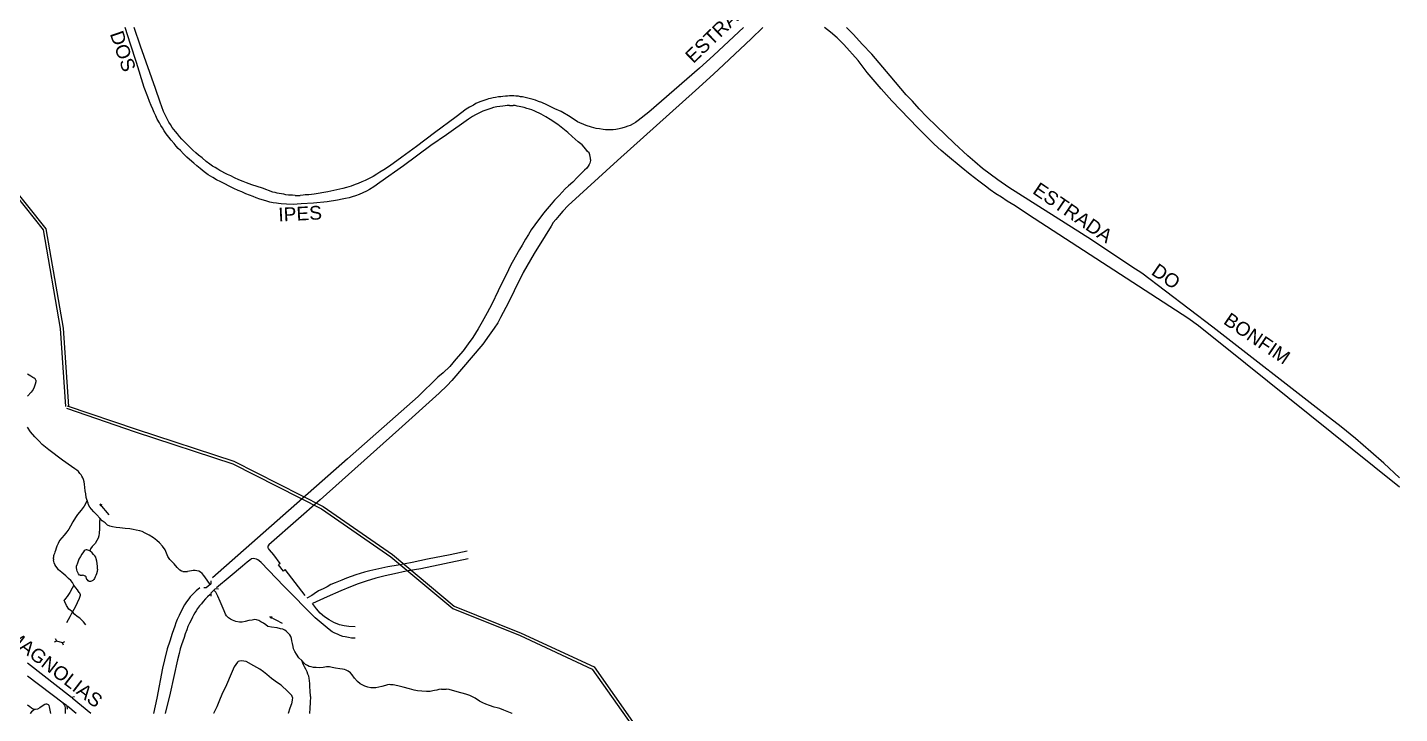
# Model space of a CAD drawing. Header units: millimetres. Extents: x 583 to 26013, y 350 to 21391.
# Drawn here: x 12591 to 13591, y 16884 to 17384 of the extents above; entities that cross this region are included whole.
import ezdxf

# ---------------------------------------------------------------- set-up
doc = ezdxf.new("R2010")
doc.units = ezdxf.units.MM
for name, color, linetype in [('105-QUADRAS_ESTRADAS', 80, 'Continuous'), ('110-CERCA_DE_ARAME', 10, 'Continuous'), ('115-PONTES_E_VIADUTO', 210, 'Continuous'), ('145-', 130, 'Continuous'), ('RIOS', 140, 'Continuous')]:
    doc.layers.add(name, color=color, linetype=linetype)
doc.styles.add('EU', font='arial.ttf', dxfattribs={"height": 10})

msp = doc.modelspace()

# ---------------------------------------------------------------- linework, layer by layer
at = {"layer": '105-QUADRAS_ESTRADAS', "color": 0, "linetype": 'Continuous'}
for p, q in [((12673.61551, 17370.40241), (12668.91551, 17383.90241)), ((13112.91551, 17383.90241), (13102.21551, 17373.90241)), ((13127.11551, 17383.90241), (13118.51551, 17375.70241)), ((13193.21551, 17378.70241), (13188.11551, 17383.90241)), ((12684.51551, 17339.40241), (12673.61551, 17370.40241)), ((13102.21551, 17373.90241), (13091.21551, 17363.60241)), ((13118.51551, 17375.70241), (13098.71551, 17356.90241)), ((13199.51551, 17371.80241), (13193.21551, 17378.70241)), ((13206.41551, 17364.50241), (13199.51551, 17371.80241)), ((13091.11551, 17363.60241), (13080.91551, 17354.30241)), ((13091.21551, 17363.60241), (13091.21551, 17363.60241)), ((13219.81551, 17348.60241), (13206.41551, 17364.50241)), ((13080.91551, 17354.30241), (13044.11551, 17322.10241)), ((13091.11551, 17350.00241), (13078.11551, 17338.00241)), ((13098.71551, 17356.90241), (13091.21551, 17350.00241)), ((13091.21551, 17350.00241), (13091.21551, 17350.00241)), ((12687.81551, 17329.50241), (12684.51551, 17339.40241)), ((13231.61551, 17334.90241), (13219.81551, 17348.60241)), ((12689.01551, 17326.00241), (12687.81551, 17329.50241)), ((12920.91551, 17329.70241), (12918.01551, 17328.50241)), ((12923.81551, 17330.80241), (12920.91551, 17329.70241)), ((12926.01551, 17331.40241), (12923.81551, 17330.80241)), ((12927.11551, 17331.90241), (12926.01551, 17331.40241)), ((12928.61551, 17332.20241), (12927.11551, 17331.90241)), ((12930.51551, 17332.70241), (12928.61551, 17332.20241)), ((12932.31551, 17333.00241), (12930.51551, 17332.70241)), ((12934.51551, 17333.40241), (12932.31551, 17333.00241)), ((12936.21551, 17333.50241), (12934.51551, 17333.40241)), ((12937.61551, 17333.70241), (12936.21551, 17333.50241)), ((12939.51551, 17333.80241), (12937.61551, 17333.70241)), ((12941.01551, 17333.90241), (12939.51551, 17333.80241)), ((12942.51551, 17334.10241), (12941.01551, 17333.90241)), ((12944.01551, 17334.10241), (12942.51551, 17334.10241)), ((12945.61551, 17334.00241), (12944.01551, 17334.10241)), ((12947.01551, 17333.90241), (12945.61551, 17334.00241)), ((12948.91551, 17333.80241), (12947.01551, 17333.90241)), ((12950.51551, 17333.50241), (12948.91551, 17333.80241)), ((12951.91551, 17333.30241), (12950.51551, 17333.50241)), ((12953.91551, 17332.90241), (12951.91551, 17333.30241)), ((12955.91551, 17332.40241), (12953.91551, 17332.90241)), ((12957.71551, 17331.90241), (12955.91551, 17332.40241)), ((12959.71551, 17331.40241), (12957.71551, 17331.90241)), ((12961.51551, 17330.90241), (12959.71551, 17331.40241)), ((12963.51551, 17330.10241), (12961.51551, 17330.90241)), ((12966.11551, 17329.20241), (12963.51551, 17330.10241)), ((12969.61551, 17327.60241), (12966.11551, 17329.20241)), ((13078.11551, 17338.00241), (13021.11551, 17286.90241)), ((13236.11551, 17330.30241), (13231.61551, 17334.90241)), ((13241.11551, 17324.70241), (13236.11551, 17330.30241)), ((12690.31551, 17322.60241), (12689.01551, 17326.00241)), ((12692.01551, 17319.20241), (12690.31551, 17322.60241)), ((12693.11551, 17316.90241), (12692.01551, 17319.20241)), ((12910.81551, 17324.30241), (12903.51551, 17318.70241)), ((12913.31551, 17325.90241), (12910.81551, 17324.30241)), ((12916.11551, 17327.40241), (12913.31551, 17325.90241)), ((12918.01551, 17328.50241), (12916.11551, 17327.40241)), ((12975.41551, 17324.70241), (12969.61551, 17327.60241)), ((12980.01551, 17322.60241), (12975.41551, 17324.70241)), ((12986.61551, 17318.80241), (12980.01551, 17322.60241)), ((13044.11551, 17322.10241), (13036.31551, 17316.10241)), ((13246.71551, 17318.90241), (13241.11551, 17324.70241)), ((12694.31551, 17315.00241), (12693.11551, 17316.90241)), ((12695.41551, 17313.20241), (12694.31551, 17315.00241)), ((12696.71551, 17311.10241), (12695.41551, 17313.20241)), ((12697.81551, 17309.60241), (12696.71551, 17311.10241)), ((12699.11551, 17308.00241), (12697.81551, 17309.60241)), ((12903.51551, 17318.70241), (12887.91551, 17307.10241)), ((12992.01551, 17315.20241), (12986.61551, 17318.80241)), ((12998.41551, 17312.50241), (12992.01551, 17315.20241)), ((13002.31551, 17311.30241), (12998.41551, 17312.50241)), ((13005.61551, 17310.40241), (13002.31551, 17311.30241)), ((13008.11551, 17310.00241), (13005.61551, 17310.40241)), ((13010.71551, 17309.60241), (13008.11551, 17310.00241)), ((13012.41551, 17309.30241), (13010.71551, 17309.60241)), ((13014.31551, 17309.40241), (13012.41551, 17309.30241)), ((13016.21551, 17309.30241), (13014.31551, 17309.40241)), ((13017.91551, 17309.30241), (13016.21551, 17309.30241)), ((13020.01551, 17309.60241), (13017.91551, 17309.30241)), ((13022.31551, 17310.10241), (13020.01551, 17309.60241)), ((13024.41551, 17310.50241), (13022.31551, 17310.10241)), ((13026.71551, 17311.20241), (13024.41551, 17310.50241)), ((13028.71551, 17312.00241), (13026.71551, 17311.20241)), ((13030.51551, 17312.60241), (13028.71551, 17312.00241)), ((13032.61551, 17313.70241), (13030.51551, 17312.60241)), ((13034.31551, 17314.60241), (13032.61551, 17313.70241)), ((13036.31551, 17316.10241), (13034.31551, 17314.60241)), ((13253.61551, 17312.10241), (13246.71551, 17318.90241)), ((13266.51551, 17299.70241), (13253.61551, 17312.10241)), ((12700.41551, 17306.50241), (12699.11551, 17308.00241)), ((12702.01551, 17304.40241), (12700.41551, 17306.50241)), ((12703.61551, 17302.60241), (12702.01551, 17304.40241)), ((12705.61551, 17300.50241), (12703.61551, 17302.60241)), ((12707.91551, 17298.40241), (12705.61551, 17300.50241)), ((12887.91551, 17307.10241), (12874.71551, 17297.10241)), ((13276.51551, 17290.40241), (13266.51551, 17299.70241)), ((12709.91551, 17296.30241), (12707.91551, 17298.40241)), ((12711.81551, 17294.50241), (12709.91551, 17296.30241)), ((12713.91551, 17292.60241), (12711.81551, 17294.50241)), ((12715.91551, 17290.90241), (12713.91551, 17292.60241)), ((12718.41551, 17288.90241), (12715.91551, 17290.90241)), ((12864.11551, 17289.40241), (12855.11551, 17282.80241)), ((12874.71551, 17297.10241), (12864.11551, 17289.40241)), ((13281.51551, 17286.10241), (13276.51551, 17290.40241)), ((12721.31551, 17286.30241), (12718.41551, 17288.90241)), ((12724.01551, 17284.40241), (12721.31551, 17286.30241)), ((12726.01551, 17282.90241), (12724.01551, 17284.40241)), ((12727.91551, 17281.80241), (12726.01551, 17282.90241)), ((12730.01551, 17280.60241), (12727.91551, 17281.80241)), ((12731.31551, 17279.80241), (12730.01551, 17280.60241)), ((12732.91551, 17278.90241), (12731.31551, 17279.80241)), ((12850.91551, 17280.10241), (12847.91551, 17278.40241)), ((12855.11551, 17282.80241), (12850.91551, 17280.10241)), ((13021.11551, 17286.90241), (12985.21551, 17254.30241)), ((13287.21551, 17281.20241), (13281.51551, 17286.10241)), ((13292.71551, 17277.00241), (13287.21551, 17281.20241)), ((12734.91551, 17277.80241), (12732.91551, 17278.90241)), ((12736.91551, 17276.90241), (12734.91551, 17277.80241)), ((12739.41551, 17275.70241), (12736.91551, 17276.90241)), ((12742.11551, 17274.40241), (12739.41551, 17275.70241)), ((12745.21551, 17272.90241), (12742.11551, 17274.40241)), ((12748.41551, 17271.70241), (12745.21551, 17272.90241)), ((12750.91551, 17270.80241), (12748.41551, 17271.70241)), ((12754.71551, 17269.30241), (12750.91551, 17270.80241)), ((12762.41551, 17266.90241), (12754.71551, 17269.30241)), ((12829.91551, 17269.40241), (12827.01551, 17268.20241)), ((12832.21551, 17270.20241), (12829.91551, 17269.40241)), ((12834.91551, 17271.40241), (12832.21551, 17270.20241)), ((12837.21551, 17272.50241), (12834.91551, 17271.40241)), ((12839.61551, 17273.70241), (12837.21551, 17272.50241)), ((12843.01551, 17275.40241), (12839.61551, 17273.70241)), ((12845.71551, 17277.00241), (12843.01551, 17275.40241)), ((12847.91551, 17278.40241), (12845.71551, 17277.00241)), ((13298.41551, 17272.80241), (13292.71551, 17277.00241)), ((13306.31551, 17267.40241), (13298.41551, 17272.80241)), ((12769.91551, 17264.00241), (12762.41551, 17266.90241)), ((12771.71551, 17263.60241), (12769.91551, 17264.00241)), ((12773.21551, 17263.30241), (12771.71551, 17263.60241)), ((12774.61551, 17263.00241), (12773.21551, 17263.30241)), ((12776.41551, 17262.70241), (12774.61551, 17263.00241)), ((12777.91551, 17262.50241), (12776.41551, 17262.70241)), ((12779.41551, 17262.00241), (12777.91551, 17262.50241)), ((12781.51551, 17261.80241), (12779.41551, 17262.00241)), ((12784.21551, 17261.70241), (12781.51551, 17261.80241)), ((12786.31551, 17261.60241), (12784.21551, 17261.70241)), ((12786.31551, 17261.60241), (12789.81551, 17261.60241)), ((12792.01551, 17261.80241), (12789.81551, 17261.60241)), ((12793.61551, 17261.90241), (12792.01551, 17261.80241)), ((12796.21551, 17262.00241), (12793.61551, 17261.90241)), ((12800.01551, 17262.50241), (12796.21551, 17262.00241)), ((12810.01551, 17264.10241), (12800.01551, 17262.50241)), ((12818.71551, 17266.10241), (12810.01551, 17264.10241)), ((12820.91551, 17266.50241), (12818.71551, 17266.10241)), ((12823.71551, 17267.20241), (12820.91551, 17266.50241)), ((12827.01551, 17268.20241), (12823.71551, 17267.20241)), ((13321.01551, 17258.00241), (13306.31551, 17267.40241)), ((12981.41551, 17250.00241), (12978.71551, 17246.80241)), ((12985.21551, 17254.30241), (12981.41551, 17250.00241)), ((13366.51551, 17229.20241), (13321.01551, 17258.00241)), ((12972.91551, 17239.20241), (12968.51551, 17232.20241)), ((12974.31551, 17241.70241), (12972.91551, 17239.20241)), ((12976.21551, 17243.90241), (12974.31551, 17241.70241)), ((12978.71551, 17246.80241), (12976.21551, 17243.90241)), ((12968.51551, 17232.20241), (12960.51551, 17219.30241)), ((13395.91551, 17209.60241), (13366.51551, 17229.20241)), ((12960.51551, 17219.30241), (12952.31551, 17205.30241)), ((13403.31551, 17204.80241), (13395.91551, 17209.60241)), ((12952.31551, 17205.30241), (12945.81551, 17191.90241)), ((13455.01551, 17165.60241), (13403.31551, 17204.80241)), ((12945.81551, 17191.90241), (12941.81551, 17183.40241)), ((12941.81551, 17183.40241), (12936.01551, 17172.60241)), ((12936.01551, 17172.60241), (12933.91551, 17168.80241)), ((13444.51551, 17166.40241), (13436.81551, 17172.00241)), ((12927.71551, 17159.70241), (12923.01551, 17153.20241)), ((12931.31551, 17164.70241), (12927.71551, 17159.70241)), ((12933.91551, 17168.80241), (12931.31551, 17164.70241)), ((13536.91551, 17102.00241), (13455.01551, 17165.60241)), ((12923.01551, 17153.20241), (12900.51551, 17126.70241)), ((12897.01551, 17122.90241), (12891.21551, 17117.50241)), ((12900.51551, 17126.70241), (12897.01551, 17122.90241)), ((12891.21551, 17117.50241), (12861.91551, 17091.00241)), ((13548.51551, 17092.80241), (13536.91551, 17102.00241)), ((12861.91551, 17091.00241), (12804.41551, 17039.80241)), ((13558.91551, 17084.30241), (13548.51551, 17092.80241)), ((13570.21551, 17074.70241), (13558.91551, 17084.30241)), ((13579.71551, 17066.30241), (13570.21551, 17074.70241)), ((13591.11551, 17055.80241), (13579.71551, 17066.30241)), ((12804.41551, 17039.80241), (12769.11551, 17008.70241)), ((12767.01551, 17007.00241), (12766.51551, 17006.20241)), ((12766.51551, 17005.50241), (12766.51551, 17006.20241)), ((12766.61551, 17004.80241), (12766.51551, 17005.50241)), ((12766.91551, 17004.20241), (12766.61551, 17004.80241)), ((12767.51551, 17003.30241), (12766.91551, 17004.20241)), ((12769.11551, 17008.70241), (12767.01551, 17007.00241)), ((12770.61551, 16999.70241), (12767.51551, 17003.30241)), ((12775.41551, 16993.40241), (12770.61551, 16999.70241)), ((12899.11551, 16999.60241), (12882.71551, 16996.40241)), ((12911.71551, 17002.30241), (12899.11551, 16999.60241)), ((12749.61551, 16992.70241), (12747.81551, 16991.30241)), ((12751.31551, 16994.30241), (12749.61551, 16992.70241)), ((12753.21551, 16995.80241), (12751.31551, 16994.30241)), ((12754.51551, 16996.60241), (12753.21551, 16995.80241)), ((12755.71551, 16996.90241), (12754.51551, 16996.60241)), ((12756.91551, 16996.70241), (12755.71551, 16996.90241)), ((12758.01551, 16996.40241), (12756.91551, 16996.70241)), ((12759.01551, 16996.00241), (12758.01551, 16996.40241)), ((12760.01551, 16995.30241), (12759.01551, 16996.00241)), ((12761.61551, 16994.10241), (12760.01551, 16995.30241)), ((12778.11551, 16976.90241), (12761.61551, 16994.10241)), ((12775.41551, 16993.40241), (12774.11551, 16992.30241)), ((12777.71551, 16987.70241), (12774.11551, 16992.30241)), ((12849.41551, 16990.00241), (12845.11551, 16989.00241)), ((12853.91551, 16990.90241), (12849.41551, 16990.00241)), ((12861.21551, 16992.10241), (12853.91551, 16990.90241)), ((12871.61551, 16994.00241), (12861.21551, 16992.10241)), ((12877.81551, 16989.50241), (12867.21551, 16987.60241)), ((12882.71551, 16996.40241), (12871.61551, 16994.00241)), ((12738.81551, 16983.90241), (12728.91551, 16975.50241)), ((12778.91551, 16988.90241), (12777.71551, 16987.70241)), ((12793.61551, 16970.00241), (12778.91551, 16988.90241)), ((12815.51551, 16979.20241), (12812.31551, 16977.90241)), ((12820.21551, 16981.20241), (12815.51551, 16979.20241)), ((12823.61551, 16982.60241), (12820.21551, 16981.20241)), ((12827.01551, 16983.80241), (12823.61551, 16982.60241)), ((12830.41551, 16985.10241), (12827.01551, 16983.80241)), ((12833.61551, 16986.00241), (12830.41551, 16985.10241)), ((12837.91551, 16980.40241), (12832.11551, 16978.50241)), ((12836.91551, 16987.00241), (12833.61551, 16986.00241)), ((12840.61551, 16987.90241), (12836.91551, 16987.00241)), ((12845.11551, 16982.50241), (12837.91551, 16980.40241)), ((12845.11551, 16989.00241), (12840.61551, 16987.90241)), ((12851.91551, 16984.40241), (12845.11551, 16982.50241)), ((12858.71551, 16985.80241), (12851.91551, 16984.40241)), ((12867.21551, 16987.60241), (12858.71551, 16985.80241)), ((12724.41551, 16970.80241), (12722.41551, 16969.10241)), ((12800.91551, 16953.60241), (12778.11551, 16976.90241)), ((12798.31551, 16969.90241), (12794.71551, 16968.00241)), ((12800.21551, 16971.30241), (12798.31551, 16969.90241)), ((12803.21551, 16973.30241), (12800.21551, 16971.30241)), ((12806.61551, 16974.90241), (12803.21551, 16973.30241)), ((12809.51551, 16976.40241), (12806.61551, 16974.90241)), ((12812.31551, 16977.90241), (12809.51551, 16976.40241)), ((12819.61551, 16973.50241), (12809.51551, 16969.00241)), ((12826.71551, 16976.40241), (12819.61551, 16973.50241)), ((12832.11551, 16978.50241), (12826.71551, 16976.40241)), ((12715.21551, 16960.50241), (12714.11551, 16958.80241)), ((12716.61551, 16962.40241), (12715.21551, 16960.50241)), ((12717.91551, 16964.00241), (12716.61551, 16962.40241)), ((12719.31551, 16965.70241), (12717.91551, 16964.00241)), ((12720.91551, 16967.50241), (12719.31551, 16965.70241)), ((12722.41551, 16969.10241), (12720.91551, 16967.50241)), ((12809.51551, 16969.00241), (12799.01551, 16964.20241)), ((12801.91551, 16960.30241), (12799.01551, 16964.20241)), ((12804.51551, 16957.10241), (12801.91551, 16960.30241)), ((12709.31551, 16949.80241), (12708.11551, 16947.50241)), ((12710.41551, 16952.10241), (12709.31551, 16949.80241)), ((12711.41551, 16954.20241), (12710.41551, 16952.10241)), ((12712.21551, 16955.70241), (12711.41551, 16954.20241)), ((12713.21551, 16957.30241), (12712.21551, 16955.70241)), ((12714.11551, 16958.80241), (12713.21551, 16957.30241)), ((12811.11551, 16945.10241), (12800.91551, 16953.60241)), ((12807.71551, 16954.50241), (12804.51551, 16957.10241)), ((12811.11551, 16952.20241), (12807.71551, 16954.50241)), ((12814.51551, 16950.40241), (12811.11551, 16952.20241)), ((12818.51551, 16948.70241), (12814.51551, 16950.40241)), ((12705.31551, 16939.40241), (12704.31551, 16936.70241)), ((12706.11551, 16942.00241), (12705.31551, 16939.40241)), ((12707.31551, 16945.00241), (12706.11551, 16942.00241)), ((12708.11551, 16947.50241), (12707.31551, 16945.00241)), ((12813.31551, 16943.60241), (12811.11551, 16945.10241)), ((12815.21551, 16942.60241), (12813.31551, 16943.60241)), ((12817.01551, 16941.80241), (12815.21551, 16942.60241)), ((12819.01551, 16940.80241), (12817.01551, 16941.80241)), ((12821.91551, 16947.90241), (12818.51551, 16948.70241)), ((12820.91551, 16940.20241), (12819.01551, 16940.80241)), ((12822.81551, 16939.80241), (12820.91551, 16940.20241)), ((12825.31551, 16947.40241), (12821.91551, 16947.90241)), ((12825.11551, 16939.40241), (12822.81551, 16939.80241)), ((12827.21551, 16939.00241), (12825.11551, 16939.40241)), ((12830.01551, 16947.10241), (12825.31551, 16947.40241)), ((12702.51551, 16931.10241), (12701.61551, 16927.70241)), ((12703.41551, 16934.10241), (12702.51551, 16931.10241)), ((12704.31551, 16936.70241), (12703.41551, 16934.10241)), ((12829.91551, 16938.80241), (12827.21551, 16939.00241)), ((12700.41551, 16923.00241), (12695.21551, 16898.70241)), ((12701.61551, 16927.70241), (12700.41551, 16923.00241)), ((12695.21551, 16898.70241), (12691.61551, 16884.00241)), ((12691.61551, 16884.00241), (12691.61551, 16884.00241))]:
    msp.add_line(p, q, dxfattribs=at)
at = {"layer": '110-CERCA_DE_ARAME', "color": 0, "linetype": 'Continuous'}
for p, q in [((12666.21551, 17371.80241), (12662.41551, 17383.90241)), ((13176.41551, 17380.40241), (13172.01551, 17383.90241)), ((13181.21551, 17376.30241), (13176.41551, 17380.40241)), ((12670.61551, 17358.40241), (12666.21551, 17371.80241)), ((13186.11551, 17371.40241), (13181.21551, 17376.30241)), ((13196.61551, 17359.90241), (13186.11551, 17371.40241)), ((13203.21551, 17351.20241), (13196.61551, 17359.90241)), ((12676.31551, 17340.20241), (12670.61551, 17358.40241)), ((13213.21551, 17339.20241), (13203.21551, 17351.20241)), ((12678.81551, 17333.30241), (12676.31551, 17340.20241)), ((13221.01551, 17330.50241), (13213.21551, 17339.20241)), ((12680.01551, 17330.10241), (12678.81551, 17333.30241)), ((12681.41551, 17327.10241), (12680.01551, 17330.10241)), ((13240.01551, 17310.70241), (13221.01551, 17330.50241)), ((12682.61551, 17324.40241), (12681.41551, 17327.10241)), ((12683.61551, 17322.00241), (12682.61551, 17324.40241)), ((12684.71551, 17319.50241), (12683.61551, 17322.00241)), ((12685.81551, 17317.20241), (12684.71551, 17319.50241)), ((12917.61551, 17320.20241), (12915.51551, 17319.10241)), ((12919.21551, 17321.10241), (12917.61551, 17320.20241)), ((12921.01551, 17322.00241), (12919.21551, 17321.10241)), ((12923.01551, 17322.90241), (12921.01551, 17322.00241)), ((12925.31551, 17323.70241), (12923.01551, 17322.90241)), ((12928.91551, 17324.90241), (12925.31551, 17323.70241)), ((12930.91551, 17325.50241), (12928.91551, 17324.90241)), ((12933.31551, 17326.10241), (12930.91551, 17325.50241)), ((12935.31551, 17326.40241), (12933.31551, 17326.10241)), ((12937.61551, 17326.70241), (12935.31551, 17326.40241)), ((12939.31551, 17326.90241), (12937.61551, 17326.70241)), ((12940.81551, 17327.00241), (12939.31551, 17326.90241)), ((12942.41551, 17327.10241), (12940.81551, 17327.00241)), ((12942.41551, 17327.10241), (12945.21551, 17327.10241)), ((12946.51551, 17327.00241), (12945.21551, 17327.10241)), ((12948.11551, 17326.60241), (12946.51551, 17327.00241)), ((12949.61551, 17326.40241), (12948.11551, 17326.60241)), ((12953.11551, 17325.50241), (12949.61551, 17326.40241)), ((12955.01551, 17324.90241), (12953.11551, 17325.50241)), ((12957.01551, 17324.40241), (12955.01551, 17324.90241)), ((12958.71551, 17323.90241), (12957.01551, 17324.40241)), ((12960.91551, 17322.90241), (12958.71551, 17323.90241)), ((12965.51551, 17320.80241), (12960.91551, 17322.90241)), ((12968.91551, 17318.90241), (12965.51551, 17320.80241)), ((12687.31551, 17314.50241), (12685.81551, 17317.20241)), ((12688.41551, 17312.50241), (12687.31551, 17314.50241)), ((12689.51551, 17310.70241), (12688.41551, 17312.50241)), ((12690.71551, 17308.60241), (12689.51551, 17310.70241)), ((12912.61551, 17317.20241), (12896.51551, 17305.60241)), ((12915.51551, 17319.10241), (12912.61551, 17317.20241)), ((12972.21551, 17316.80241), (12968.91551, 17318.90241)), ((12977.61551, 17313.10241), (12972.21551, 17316.80241)), ((12984.91551, 17307.30241), (12977.61551, 17313.10241)), ((13252.01551, 17298.80241), (13240.01551, 17310.70241)), ((12692.31551, 17306.30241), (12690.71551, 17308.60241)), ((12694.11551, 17304.10241), (12692.31551, 17306.30241)), ((12695.91551, 17301.80241), (12694.11551, 17304.10241)), ((12698.01551, 17299.40241), (12695.91551, 17301.80241)), ((12699.61551, 17297.50241), (12698.01551, 17299.40241)), ((12896.51551, 17305.60241), (12885.21551, 17297.80241)), ((12988.11551, 17304.40241), (12984.91551, 17307.30241)), ((12992.41551, 17300.70241), (12988.11551, 17304.40241)), ((12995.31551, 17298.30241), (12992.41551, 17300.70241)), ((12701.11551, 17295.80241), (12699.61551, 17297.50241)), ((12702.81551, 17294.20241), (12701.11551, 17295.80241)), ((12704.91551, 17291.90241), (12702.81551, 17294.20241)), ((12707.31551, 17289.50241), (12704.91551, 17291.90241)), ((12709.31551, 17287.60241), (12707.31551, 17289.50241)), ((12885.21551, 17297.80241), (12865.21551, 17283.20241)), ((12998.21551, 17295.30241), (12995.31551, 17298.30241)), ((12999.31551, 17293.50241), (12998.21551, 17295.30241)), ((13000.41551, 17292.50241), (12999.31551, 17293.50241)), ((13000.91551, 17291.20241), (13000.41551, 17292.50241)), ((13001.31551, 17289.80241), (13000.91551, 17291.20241)), ((13001.51551, 17288.70241), (13001.31551, 17289.80241)), ((13257.11551, 17294.20241), (13252.01551, 17298.80241)), ((13261.61551, 17290.50241), (13257.11551, 17294.20241)), ((13271.51551, 17282.20241), (13261.61551, 17290.50241)), ((12712.31551, 17285.00241), (12709.31551, 17287.60241)), ((12714.51551, 17283.10241), (12712.31551, 17285.00241)), ((12717.01551, 17281.10241), (12714.51551, 17283.10241)), ((12719.91551, 17278.80241), (12717.01551, 17281.10241)), ((12865.21551, 17283.20241), (12848.01551, 17271.00241)), ((12997.01551, 17279.90241), (12991.81551, 17274.50241)), ((12998.91551, 17281.50241), (12997.01551, 17279.90241)), ((12999.91551, 17282.90241), (12998.91551, 17281.50241)), ((13000.61551, 17284.00241), (12999.91551, 17282.90241)), ((13001.11551, 17285.00241), (13000.61551, 17284.00241)), ((13001.31551, 17285.90241), (13001.11551, 17285.00241)), ((13001.51551, 17286.90241), (13001.31551, 17285.90241)), ((13001.61551, 17287.80241), (13001.51551, 17288.70241)), ((13001.61551, 17287.80241), (13001.51551, 17286.90241)), ((13278.11551, 17276.90241), (13271.51551, 17282.20241)), ((12722.91551, 17276.50241), (12719.91551, 17278.80241)), ((12726.31551, 17274.50241), (12722.91551, 17276.50241)), ((12728.91551, 17273.00241), (12726.31551, 17274.50241)), ((12732.01551, 17271.40241), (12728.91551, 17273.00241)), ((12735.01551, 17269.90241), (12732.01551, 17271.40241)), ((12738.21551, 17268.20241), (12735.01551, 17269.90241)), ((12848.01551, 17271.00241), (12843.61551, 17267.90241)), ((12988.51551, 17271.30241), (12985.51551, 17268.60241)), ((12991.81551, 17274.50241), (12988.51551, 17271.30241)), ((13284.61551, 17271.90241), (13278.11551, 17276.90241)), ((13289.31551, 17268.30241), (13284.61551, 17271.90241)), ((12741.51551, 17266.70241), (12738.21551, 17268.20241)), ((12744.61551, 17265.20241), (12741.51551, 17266.70241)), ((12747.51551, 17264.10241), (12744.61551, 17265.20241)), ((12750.41551, 17262.70241), (12747.51551, 17264.10241)), ((12753.01551, 17261.70241), (12750.41551, 17262.70241)), ((12755.71551, 17260.70241), (12753.01551, 17261.70241)), ((12757.81551, 17259.80241), (12755.71551, 17260.70241)), ((12760.61551, 17258.90241), (12757.81551, 17259.80241)), ((12822.91551, 17259.30241), (12820.51551, 17258.70241)), ((12825.61551, 17259.90241), (12822.91551, 17259.30241)), ((12827.91551, 17260.60241), (12825.61551, 17259.90241)), ((12830.21551, 17261.30241), (12827.91551, 17260.60241)), ((12833.01551, 17262.30241), (12830.21551, 17261.30241)), ((12835.61551, 17263.50241), (12833.01551, 17262.30241)), ((12838.31551, 17264.60241), (12835.61551, 17263.50241)), ((12840.41551, 17265.80241), (12838.31551, 17264.60241)), ((12843.61551, 17267.90241), (12840.41551, 17265.80241)), ((12978.61551, 17261.60241), (12975.31551, 17258.00241)), ((12983.11551, 17266.30241), (12978.61551, 17261.60241)), ((12985.51551, 17268.60241), (12983.11551, 17266.30241)), ((13292.81551, 17265.70241), (13289.31551, 17268.30241)), ((13296.91551, 17262.80241), (13292.81551, 17265.70241)), ((13300.91551, 17260.20241), (13296.91551, 17262.80241)), ((13305.21551, 17257.30241), (13300.91551, 17260.20241)), ((12763.11551, 17258.00241), (12760.61551, 17258.90241)), ((12765.51551, 17257.30241), (12763.11551, 17258.00241)), ((12767.91551, 17256.70241), (12765.51551, 17257.30241)), ((12770.31551, 17256.10241), (12767.91551, 17256.70241)), ((12772.61551, 17255.80241), (12770.31551, 17256.10241)), ((12774.11551, 17255.60241), (12772.61551, 17255.80241)), ((12776.01551, 17255.30241), (12774.11551, 17255.60241)), ((12779.91551, 17255.10241), (12776.01551, 17255.30241)), ((12784.71551, 17255.00241), (12779.91551, 17255.10241)), ((12790.71551, 17255.30241), (12784.71551, 17255.00241)), ((12799.51551, 17255.90241), (12790.71551, 17255.30241)), ((12809.61551, 17256.90241), (12799.51551, 17255.90241)), ((12817.21551, 17258.10241), (12809.61551, 17256.90241)), ((12820.51551, 17258.70241), (12817.21551, 17258.10241)), ((12969.91551, 17251.70241), (12967.31551, 17248.50241)), ((12972.91551, 17255.20241), (12969.91551, 17251.70241)), ((12975.31551, 17258.00241), (12972.91551, 17255.20241)), ((13310.91551, 17253.90241), (13305.21551, 17257.30241)), ((13320.71551, 17247.40241), (13310.91551, 17253.90241)), ((12961.01551, 17240.20241), (12958.21551, 17236.40241)), ((12967.31551, 17248.50241), (12961.01551, 17240.20241)), ((13436.81551, 17172.00241), (13320.71551, 17247.40241)), ((12954.21551, 17229.60241), (12951.71551, 17225.40241)), ((12956.21551, 17233.10241), (12954.21551, 17229.60241)), ((12958.21551, 17236.40241), (12956.21551, 17233.10241)), ((12949.71551, 17222.10241), (12946.61551, 17216.60241)), ((12951.71551, 17225.40241), (12949.71551, 17222.10241)), ((12943.31551, 17210.40241), (12940.21551, 17204.20241)), ((12946.61551, 17216.60241), (12943.31551, 17210.40241)), ((12940.21551, 17204.20241), (12937.21551, 17198.10241)), ((12934.21551, 17192.10241), (12929.51551, 17182.30241)), ((12937.21551, 17198.10241), (12934.21551, 17192.10241)), ((12929.51551, 17182.30241), (12926.21551, 17175.90241)), ((12922.51551, 17169.30241), (12919.61551, 17164.30241)), ((12926.21551, 17175.90241), (12922.51551, 17169.30241)), ((12919.61551, 17164.30241), (12915.71551, 17158.00241)), ((13478.91551, 17139.10241), (13444.51551, 17166.40241)), ((12912.31551, 17153.30241), (12908.71551, 17148.40241)), ((12915.71551, 17158.00241), (12912.31551, 17153.30241)), ((12903.41551, 17142.10241), (12899.01551, 17136.90241)), ((12908.71551, 17148.40241), (12903.41551, 17142.10241)), ((12894.21551, 17132.20241), (12890.31551, 17129.00241)), ((12899.01551, 17136.90241), (12894.21551, 17132.20241)), ((13572.61551, 17063.80241), (13478.91551, 17139.10241)), ((12890.31551, 17129.00241), (12875.81551, 17114.90241)), ((12875.81551, 17114.90241), (12824.51551, 17069.60241)), ((12824.51551, 17069.60241), (12726.01551, 16982.90241)), ((13591.11551, 17049.00241), (13572.61551, 17063.80241)), ((12747.81551, 16991.30241), (12738.81551, 16983.90241)), ((12912.31551, 16996.60241), (12877.81551, 16989.50241)), ((12711.21551, 16970.50241), (12709.81551, 16968.90241)), ((12712.61551, 16971.90241), (12711.21551, 16970.50241)), ((12714.21551, 16973.30241), (12712.61551, 16971.90241)), ((12716.71551, 16975.50241), (12714.21551, 16973.30241)), ((12703.81551, 16959.80241), (12702.61551, 16957.50241)), ((12704.61551, 16961.40241), (12703.81551, 16959.80241)), ((12705.61551, 16963.10241), (12704.61551, 16961.40241)), ((12706.61551, 16964.70241), (12705.61551, 16963.10241)), ((12707.81551, 16966.30241), (12706.61551, 16964.70241)), ((12708.81551, 16967.60241), (12707.81551, 16966.30241)), ((12709.81551, 16968.90241), (12708.81551, 16967.60241)), ((12699.31551, 16950.00241), (12698.51551, 16947.60241)), ((12700.21551, 16952.40241), (12699.31551, 16950.00241)), ((12701.61551, 16955.40241), (12700.21551, 16952.40241)), ((12702.61551, 16957.50241), (12701.61551, 16955.40241)), ((12696.61551, 16942.20241), (12694.81551, 16936.60241)), ((12698.51551, 16947.60241), (12696.61551, 16942.20241)), ((12693.01551, 16931.00241), (12691.11551, 16923.00241)), ((12694.81551, 16936.60241), (12693.01551, 16931.00241)), ((12691.11551, 16923.00241), (12689.61551, 16917.00241)), ((12689.61551, 16917.00241), (12685.51551, 16895.20241)), ((12637.41551, 16884.00241), (12623.71551, 16895.20241)), ((12685.51551, 16895.20241), (12683.11551, 16884.00241)), ((12626.71551, 16884.00241), (12620.51551, 16889.00241)), ((12626.71551, 16884.00241), (12626.71551, 16884.00241)), ((12637.41551, 16884.00241), (12637.41551, 16884.00241)), ((12683.11551, 16884.00241), (12683.11551, 16884.00241))]:
    msp.add_line(p, q, dxfattribs=at)
at = {"layer": '115-PONTES_E_VIADUTO', "color": 0, "linetype": 'Continuous'}
for p, q in [((12724.91551, 16980.70241), (12724.91551, 16978.70241)), ((12721.51551, 16975.60241), (12719.71551, 16975.50241)), ((12724.21551, 16978.00241), (12721.51551, 16975.60241)), ((12724.91551, 16978.70241), (12724.21551, 16978.00241)), ((12727.01551, 16973.80241), (12725.01551, 16972.00241)), ((12725.01551, 16969.60241), (12725.01551, 16972.00241)), ((12728.01551, 16974.80241), (12727.01551, 16973.80241)), ((12730.51551, 16974.50241), (12728.01551, 16974.80241)), ((12612.61551, 16936.70241), (12610.71551, 16935.90241)), ((12612.61551, 16936.70241), (12611.71551, 16938.50241)), ((12616.61551, 16935.40241), (12612.61551, 16936.70241)), ((12618.21551, 16936.30241), (12616.61551, 16935.40241)), ((12617.41551, 16933.80241), (12616.61551, 16935.40241)), ((12591.21551, 16920.60241), (12591.21551, 16920.60241)), ((12623.21551, 16895.70241), (12591.21551, 16920.60241)), ((12591.21551, 16911.20241), (12591.21551, 16911.20241)), ((12617.31551, 16891.50241), (12591.21551, 16911.20241)), ((12620.01551, 16889.60241), (12617.31551, 16891.50241)), ((12620.31551, 16887.10241), (12620.01551, 16889.60241)), ((12625.41551, 16896.10241), (12623.21551, 16895.70241))]:
    msp.add_line(p, q, dxfattribs=at)
at = {"layer": '145-', "color": 0, "linetype": 'Continuous'}
for p, q in [((12591.21551, 17131.30241), (12591.21551, 17131.30241)), ((12593.51551, 17129.80241), (12591.21551, 17131.30241)), ((12595.21551, 17128.90241), (12593.51551, 17129.80241)), ((12595.31551, 17120.20241), (12593.81551, 17118.10241)), ((12596.11551, 17128.30241), (12595.21551, 17128.90241)), ((12596.11551, 17121.80241), (12595.31551, 17120.20241)), ((12596.71551, 17127.80241), (12596.11551, 17128.30241)), ((12596.81551, 17123.90241), (12596.11551, 17121.80241)), ((12597.21551, 17126.80241), (12596.71551, 17127.80241)), ((12597.21551, 17125.60241), (12596.81551, 17123.90241)), ((12597.21551, 17126.80241), (12597.21551, 17125.60241)), ((12593.81551, 17118.10241), (12591.21551, 17115.30241)), ((12591.21551, 17115.30241), (12591.21551, 17115.30241)), ((12591.21551, 17092.70241), (12591.21551, 17092.70241)), ((12593.31551, 17089.30241), (12591.21551, 17092.70241)), ((12596.61551, 17085.50241), (12593.31551, 17089.30241)), ((12599.61551, 17082.40241), (12596.61551, 17085.50241)), ((12602.01551, 17080.10241), (12599.61551, 17082.40241)), ((12606.81551, 17076.20241), (12602.01551, 17080.10241)), ((12616.81551, 17068.60241), (12606.81551, 17076.20241)), ((12623.31551, 17064.00241), (12616.81551, 17068.60241)), ((12625.71551, 17062.40241), (12623.31551, 17064.00241)), ((12627.11551, 17061.20241), (12625.71551, 17062.40241)), ((12628.31551, 17060.30241), (12627.11551, 17061.20241)), ((12629.31551, 17059.00241), (12628.31551, 17060.30241)), ((12630.21551, 17058.00241), (12629.31551, 17059.00241)), ((12630.91551, 17056.90241), (12630.21551, 17058.00241)), ((12631.51551, 17055.80241), (12630.91551, 17056.90241)), ((12632.01551, 17054.50241), (12631.51551, 17055.80241)), ((12632.41551, 17052.90241), (12632.01551, 17054.50241)), ((12632.71551, 17051.00241), (12632.41551, 17052.90241)), ((12632.91551, 17048.60241), (12632.71551, 17051.00241)), ((12634.71551, 17039.20241), (12632.51551, 17035.10241)), ((12633.31551, 17046.20241), (12632.91551, 17048.60241)), ((12633.81551, 17044.10241), (12633.31551, 17046.20241)), ((12634.01551, 17041.50241), (12633.81551, 17044.10241)), ((12634.71551, 17039.20241), (12634.01551, 17041.50241)), ((12635.31551, 17037.30241), (12634.71551, 17039.20241)), ((12630.21551, 17032.20241), (12627.71551, 17029.10241)), ((12632.51551, 17035.10241), (12630.21551, 17032.20241)), ((12635.71551, 17036.00241), (12635.31551, 17037.30241)), ((12636.51551, 17034.40241), (12635.71551, 17036.00241)), ((12637.91551, 17032.80241), (12636.51551, 17034.40241)), ((12639.51551, 17031.00241), (12637.91551, 17032.80241)), ((12641.61551, 17028.80241), (12639.51551, 17031.00241)), ((12650.71551, 17028.70241), (12644.11551, 17036.60241)), ((12644.61551, 17035.10241), (12644.11551, 17036.60241)), ((12645.61551, 17035.80241), (12644.11551, 17036.60241)), ((12622.61551, 17020.60241), (12621.21551, 17018.30241)), ((12624.31551, 17023.60241), (12622.61551, 17020.60241)), ((12626.11551, 17026.80241), (12624.31551, 17023.60241)), ((12627.71551, 17029.10241), (12626.11551, 17026.80241)), ((12643.91551, 17026.40241), (12641.61551, 17028.80241)), ((12643.71551, 17023.20241), (12643.61551, 17018.50241)), ((12643.91551, 17026.40241), (12643.71551, 17023.20241)), ((12645.71551, 17024.50241), (12643.91551, 17026.40241)), ((12647.71551, 17023.00241), (12645.71551, 17024.50241)), ((12649.61551, 17021.30241), (12647.71551, 17023.00241)), ((12651.11551, 17020.50241), (12649.61551, 17021.30241)), ((12653.11551, 17020.00241), (12651.11551, 17020.50241)), ((12655.71551, 17019.50241), (12653.11551, 17020.00241)), ((12658.51551, 17019.20241), (12655.71551, 17019.50241)), ((12662.31551, 17018.90241), (12658.51551, 17019.20241)), ((12614.61551, 17010.00241), (12613.51551, 17007.90241)), ((12616.21551, 17011.90241), (12614.61551, 17010.00241)), ((12618.01551, 17013.90241), (12616.21551, 17011.90241)), ((12619.91551, 17016.40241), (12618.01551, 17013.90241)), ((12621.21551, 17018.30241), (12619.91551, 17016.40241)), ((12641.71551, 17010.00241), (12640.51551, 17007.80241)), ((12642.61551, 17011.80241), (12641.71551, 17010.00241)), ((12643.11551, 17013.50241), (12642.61551, 17011.80241)), ((12643.31551, 17015.50241), (12643.11551, 17013.50241)), ((12643.61551, 17018.50241), (12643.31551, 17015.50241)), ((12665.81551, 17018.60241), (12662.31551, 17018.90241)), ((12668.31551, 17018.20241), (12665.81551, 17018.60241)), ((12670.41551, 17017.70241), (12668.31551, 17018.20241)), ((12673.01551, 17017.10241), (12670.41551, 17017.70241)), ((12674.81551, 17016.60241), (12673.01551, 17017.10241)), ((12677.01551, 17015.50241), (12674.81551, 17016.60241)), ((12679.81551, 17014.00241), (12677.01551, 17015.50241)), ((12682.91551, 17011.90241), (12679.81551, 17014.00241)), ((12685.41551, 17010.10241), (12682.91551, 17011.90241)), ((12687.51551, 17008.30241), (12685.41551, 17010.10241)), ((12610.41551, 16999.60241), (12610.21551, 16998.80241)), ((12610.81551, 17000.60241), (12610.41551, 16999.60241)), ((12611.01551, 17001.60241), (12610.81551, 17000.60241)), ((12611.51551, 17002.80241), (12611.01551, 17001.60241)), ((12612.01551, 17004.50241), (12611.51551, 17002.80241)), ((12612.61551, 17006.00241), (12612.01551, 17004.50241)), ((12613.51551, 17007.90241), (12612.61551, 17006.00241)), ((12630.81551, 17000.10241), (12629.81551, 16998.50241)), ((12632.11551, 17001.80241), (12630.81551, 17000.10241)), ((12632.61551, 17002.50241), (12632.11551, 17001.80241)), ((12633.31551, 17003.00241), (12632.61551, 17002.50241)), ((12633.91551, 17003.20241), (12633.31551, 17003.00241)), ((12634.51551, 17003.20241), (12633.91551, 17003.20241)), ((12635.21551, 17003.00241), (12634.51551, 17003.20241)), ((12636.51551, 17002.50241), (12635.21551, 17003.00241)), ((12637.11551, 17003.90241), (12636.51551, 17002.50241)), ((12638.21551, 17001.00241), (12636.51551, 17002.50241)), ((12638.41551, 17005.60241), (12637.11551, 17003.90241)), ((12639.31551, 16999.80241), (12638.21551, 17001.00241)), ((12640.51551, 17007.80241), (12638.41551, 17005.60241)), ((12640.21551, 16998.80241), (12639.31551, 16999.80241)), ((12689.61551, 17005.90241), (12687.51551, 17008.30241)), ((12691.51551, 17003.20241), (12689.61551, 17005.90241)), ((12692.61551, 17000.90241), (12691.51551, 17003.20241)), ((12693.41551, 16998.30241), (12692.61551, 17000.90241)), ((12610.21551, 16998.80241), (12610.11551, 16997.70241)), ((12610.21551, 16996.70241), (12610.11551, 16997.70241)), ((12610.21551, 16996.70241), (12610.21551, 16995.90241)), ((12610.41551, 16994.70241), (12610.21551, 16995.90241)), ((12610.71551, 16993.80241), (12610.41551, 16994.70241)), ((12611.21551, 16992.60241), (12610.71551, 16993.80241)), ((12611.81551, 16991.40241), (12611.21551, 16992.60241)), ((12612.71551, 16990.20241), (12611.81551, 16991.40241)), ((12613.81551, 16988.70241), (12612.71551, 16990.20241)), ((12627.71551, 16993.60241), (12627.01551, 16991.70241)), ((12627.01551, 16990.30241), (12627.01551, 16991.70241)), ((12627.11551, 16988.80241), (12627.01551, 16990.30241)), ((12628.71551, 16996.50241), (12627.71551, 16993.60241)), ((12629.81551, 16998.50241), (12628.71551, 16996.50241)), ((12640.91551, 16997.90241), (12640.21551, 16998.80241)), ((12641.21551, 16996.60241), (12640.91551, 16997.90241)), ((12641.71551, 16994.90241), (12641.21551, 16996.60241)), ((12642.01551, 16993.40241), (12641.71551, 16994.90241)), ((12642.21551, 16991.20241), (12642.01551, 16993.40241)), ((12642.31551, 16989.20241), (12642.01551, 16987.40241)), ((12642.31551, 16989.20241), (12642.21551, 16991.20241)), ((12694.91551, 16996.10241), (12693.41551, 16998.30241)), ((12698.11551, 16993.00241), (12694.91551, 16996.10241)), ((12700.31551, 16990.40241), (12698.11551, 16993.00241)), ((12702.21551, 16988.50241), (12700.31551, 16990.40241)), ((12616.31551, 16986.80241), (12613.81551, 16988.70241)), ((12619.11551, 16984.20241), (12616.31551, 16986.80241)), ((12621.01551, 16982.40241), (12619.11551, 16984.20241)), ((12622.71551, 16981.00241), (12621.01551, 16982.40241)), ((12623.91551, 16979.50241), (12622.71551, 16981.00241)), ((12624.91551, 16977.50241), (12623.91551, 16979.50241)), ((12627.31551, 16987.80241), (12627.11551, 16988.80241)), ((12627.81551, 16986.70241), (12627.31551, 16987.80241)), ((12628.41551, 16985.70241), (12627.81551, 16986.70241)), ((12629.01551, 16984.90241), (12628.41551, 16985.70241)), ((12629.61551, 16984.70241), (12629.01551, 16984.90241)), ((12629.61551, 16984.70241), (12631.21551, 16984.70241)), ((12632.21551, 16984.60241), (12631.21551, 16984.70241)), ((12633.21551, 16984.10241), (12632.21551, 16984.60241)), ((12634.01551, 16983.50241), (12633.21551, 16984.10241)), ((12634.31551, 16982.40241), (12634.01551, 16983.50241)), ((12634.51551, 16981.70241), (12634.31551, 16982.40241)), ((12634.81551, 16981.30241), (12634.51551, 16981.70241)), ((12635.31551, 16980.60241), (12634.81551, 16981.30241)), ((12636.21551, 16980.20241), (12635.31551, 16980.60241)), ((12637.11551, 16980.20241), (12636.21551, 16980.20241)), ((12637.91551, 16980.50241), (12637.11551, 16980.20241)), ((12638.91551, 16981.00241), (12637.91551, 16980.50241)), ((12639.51551, 16981.60241), (12638.91551, 16981.00241)), ((12640.01551, 16982.40241), (12639.51551, 16981.60241)), ((12640.51551, 16983.50241), (12640.01551, 16982.40241)), ((12641.01551, 16984.50241), (12640.51551, 16983.50241)), ((12641.51551, 16985.70241), (12641.01551, 16984.50241)), ((12642.01551, 16987.40241), (12641.51551, 16985.70241)), ((12703.51551, 16987.80241), (12702.21551, 16988.50241)), ((12704.41551, 16987.40241), (12703.51551, 16987.80241)), ((12704.41551, 16987.40241), (12707.81551, 16987.40241)), ((12709.31551, 16987.60241), (12707.81551, 16987.40241)), ((12710.71551, 16987.90241), (12709.31551, 16987.60241)), ((12711.91551, 16988.10241), (12710.71551, 16987.90241)), ((12713.31551, 16988.10241), (12711.91551, 16988.10241)), ((12714.61551, 16987.90241), (12713.31551, 16988.10241)), ((12716.11551, 16987.60241), (12714.61551, 16987.90241)), ((12717.31551, 16987.00241), (12716.11551, 16987.60241)), ((12718.41551, 16986.00241), (12717.31551, 16987.00241)), ((12719.81551, 16984.50241), (12718.41551, 16986.00241)), ((12722.11551, 16981.10241), (12719.81551, 16984.50241)), ((12724.21551, 16978.00241), (12722.11551, 16981.10241)), ((12620.11551, 16969.30241), (12618.81551, 16967.70241)), ((12622.01551, 16972.20241), (12620.11551, 16969.30241)), ((12623.81551, 16975.40241), (12622.01551, 16972.20241)), ((12624.91551, 16977.50241), (12623.81551, 16975.40241)), ((12626.41551, 16975.50241), (12624.91551, 16977.50241)), ((12627.61551, 16974.10241), (12626.41551, 16975.50241)), ((12628.31551, 16973.00241), (12627.61551, 16974.10241)), ((12628.81551, 16972.20241), (12628.31551, 16973.00241)), ((12629.31551, 16971.60241), (12628.81551, 16972.20241)), ((12629.51551, 16969.90241), (12628.81551, 16967.80241)), ((12629.51551, 16970.90241), (12629.31551, 16971.60241)), ((12629.51551, 16970.90241), (12629.51551, 16969.90241)), ((12728.51551, 16972.50241), (12727.01551, 16973.80241)), ((12730.01551, 16969.50241), (12728.51551, 16972.50241)), ((12731.71551, 16965.70241), (12730.01551, 16969.50241)), ((12618.31551, 16967.10241), (12617.91551, 16966.60241)), ((12618.31551, 16965.40241), (12617.91551, 16966.60241)), ((12618.81551, 16967.70241), (12618.31551, 16967.10241)), ((12619.71551, 16962.60241), (12618.31551, 16965.40241)), ((12621.41551, 16960.00241), (12619.71551, 16962.60241)), ((12623.91551, 16958.00241), (12621.41551, 16960.00241)), ((12625.91551, 16961.50241), (12623.91551, 16958.00241)), ((12627.41551, 16964.70241), (12625.91551, 16961.50241)), ((12628.81551, 16967.80241), (12627.41551, 16964.70241)), ((12734.41551, 16958.70241), (12731.71551, 16965.70241)), ((12622.01551, 16954.40241), (12619.61551, 16950.00241)), ((12623.11551, 16956.50241), (12622.01551, 16954.40241)), ((12623.91551, 16958.00241), (12623.11551, 16956.50241)), ((12625.61551, 16956.20241), (12623.91551, 16958.00241)), ((12627.31551, 16954.70241), (12625.61551, 16956.20241)), ((12629.31551, 16953.50241), (12627.31551, 16954.70241)), ((12630.91551, 16952.00241), (12629.31551, 16953.50241)), ((12631.91551, 16950.70241), (12630.91551, 16952.00241)), ((12633.71551, 16948.70241), (12631.91551, 16950.70241)), ((12735.41551, 16956.50241), (12734.41551, 16958.70241)), ((12736.31551, 16955.20241), (12735.41551, 16956.50241)), ((12737.61551, 16953.80241), (12736.31551, 16955.20241)), ((12739.11551, 16952.70241), (12737.61551, 16953.80241)), ((12740.61551, 16951.90241), (12739.11551, 16952.70241)), ((12743.11551, 16951.10241), (12740.61551, 16951.90241)), ((12745.71551, 16950.50241), (12743.11551, 16951.10241)), ((12747.61551, 16950.50241), (12745.71551, 16950.50241)), ((12749.91551, 16951.00241), (12747.61551, 16950.50241)), ((12752.51551, 16951.70241), (12749.91551, 16951.00241)), ((12754.91551, 16952.10241), (12752.51551, 16951.70241)), ((12756.81551, 16952.40241), (12754.91551, 16952.10241)), ((12758.21551, 16952.20241), (12756.81551, 16952.40241)), ((12759.71551, 16951.80241), (12758.21551, 16952.20241)), ((12761.31551, 16950.90241), (12759.71551, 16951.80241)), ((12763.31551, 16949.80241), (12761.31551, 16950.90241)), ((12764.91551, 16948.60241), (12763.31551, 16949.80241)), ((12777.11551, 16949.50241), (12767.91551, 16954.50241)), ((12768.91551, 16953.20241), (12767.91551, 16954.50241)), ((12769.51551, 16954.30241), (12767.91551, 16954.50241)), ((12766.31551, 16947.50241), (12764.91551, 16948.60241)), ((12769.11551, 16946.80241), (12766.31551, 16947.50241)), ((12773.21551, 16946.40241), (12769.11551, 16946.80241)), ((12775.61551, 16945.80241), (12773.21551, 16946.40241)), ((12777.31551, 16945.40241), (12775.61551, 16945.80241)), ((12778.81551, 16944.80241), (12777.31551, 16945.40241)), ((12779.81551, 16944.00241), (12778.81551, 16944.80241)), ((12780.51551, 16943.30241), (12779.81551, 16944.00241)), ((12781.41551, 16942.40241), (12780.51551, 16943.30241)), ((12782.41551, 16941.20241), (12781.41551, 16942.40241)), ((12783.11551, 16940.00241), (12782.41551, 16941.20241)), ((12783.51551, 16938.70241), (12783.11551, 16940.00241)), ((12783.91551, 16937.00241), (12783.51551, 16938.70241)), ((12784.31551, 16935.10241), (12783.91551, 16937.00241)), ((12784.71551, 16932.80241), (12784.31551, 16935.10241)), ((12785.11551, 16931.10241), (12784.71551, 16932.80241)), ((12786.01551, 16929.20241), (12785.11551, 16931.10241)), ((12787.21551, 16927.20241), (12786.01551, 16929.20241)), ((12744.31551, 16921.30241), (12741.91551, 16918.10241)), ((12744.81551, 16921.80241), (12744.31551, 16921.30241)), ((12745.61551, 16922.10241), (12744.81551, 16921.80241)), ((12747.31551, 16922.30241), (12745.61551, 16922.10241)), ((12748.81551, 16922.20241), (12747.31551, 16922.30241)), ((12750.61551, 16921.80241), (12748.81551, 16922.20241)), ((12756.21551, 16918.80241), (12750.61551, 16921.80241)), ((12789.01551, 16924.60241), (12787.21551, 16927.20241)), ((12791.01551, 16922.50241), (12789.01551, 16924.60241)), ((12792.31551, 16919.50241), (12791.01551, 16922.50241)), ((12792.61551, 16921.00241), (12791.01551, 16922.50241)), ((12793.11551, 16917.90241), (12792.31551, 16919.50241)), ((12793.71551, 16919.80241), (12792.61551, 16921.00241)), ((12795.21551, 16918.90241), (12793.71551, 16919.80241)), ((12740.41551, 16914.70241), (12735.51551, 16903.20241)), ((12741.91551, 16918.10241), (12740.41551, 16914.70241)), ((12760.41551, 16916.30241), (12756.21551, 16918.80241)), ((12763.21551, 16914.30241), (12760.41551, 16916.30241)), ((12765.51551, 16912.30241), (12763.21551, 16914.30241)), ((12768.91551, 16909.40241), (12765.51551, 16912.30241)), ((12773.51551, 16906.30241), (12768.91551, 16909.40241)), ((12794.01551, 16916.30241), (12793.11551, 16917.90241)), ((12794.91551, 16914.40241), (12794.01551, 16916.30241)), ((12795.61551, 16912.70241), (12794.91551, 16914.40241)), ((12796.41551, 16918.30241), (12795.21551, 16918.90241)), ((12796.11551, 16911.10241), (12795.61551, 16912.70241)), ((12796.41551, 16909.70241), (12796.11551, 16911.10241)), ((12797.91551, 16917.90241), (12796.41551, 16918.30241)), ((12796.81551, 16907.90241), (12796.41551, 16909.70241)), ((12799.71551, 16917.60241), (12797.91551, 16917.90241)), ((12801.51551, 16917.40241), (12799.71551, 16917.60241)), ((12804.11551, 16917.30241), (12801.51551, 16917.40241)), ((12806.61551, 16917.60241), (12804.11551, 16917.30241)), ((12809.01551, 16918.00241), (12806.61551, 16917.60241)), ((12811.21551, 16917.90241), (12809.01551, 16918.00241)), ((12813.21551, 16917.50241), (12811.21551, 16917.90241)), ((12815.61551, 16917.10241), (12813.21551, 16917.50241)), ((12818.81551, 16916.60241), (12815.61551, 16917.10241)), ((12820.81551, 16916.30241), (12818.81551, 16916.60241)), ((12822.11551, 16916.10241), (12820.81551, 16916.30241)), ((12823.51551, 16915.50241), (12822.11551, 16916.10241)), ((12824.91551, 16914.80241), (12823.51551, 16915.50241)), ((12826.51551, 16913.70241), (12824.91551, 16914.80241)), ((12827.91551, 16912.10241), (12826.51551, 16913.70241)), ((12829.61551, 16909.80241), (12827.91551, 16912.10241)), ((12831.61551, 16907.40241), (12829.61551, 16909.80241)), ((12733.61551, 16899.60241), (12731.51551, 16895.00241)), ((12735.51551, 16903.20241), (12733.61551, 16899.60241)), ((12776.11551, 16904.60241), (12773.51551, 16906.30241)), ((12780.91551, 16900.10241), (12776.11551, 16904.60241)), ((12783.31551, 16897.50241), (12780.91551, 16900.10241)), ((12796.91551, 16905.90241), (12796.81551, 16907.90241)), ((12797.01551, 16903.50241), (12796.91551, 16905.90241)), ((12797.31551, 16900.40241), (12797.01551, 16903.50241)), ((12797.41551, 16896.50241), (12797.31551, 16900.40241)), ((12833.71551, 16905.50241), (12831.61551, 16907.40241)), ((12837.11551, 16903.80241), (12833.71551, 16905.50241)), ((12839.31551, 16903.20241), (12837.11551, 16903.80241)), ((12841.51551, 16902.80241), (12839.31551, 16903.20241)), ((12843.31551, 16902.70241), (12841.51551, 16902.80241)), ((12845.11551, 16902.80241), (12843.31551, 16902.70241)), ((12847.21551, 16903.20241), (12845.11551, 16902.80241)), ((12849.31551, 16903.60241), (12847.21551, 16903.20241)), ((12852.11551, 16904.50241), (12849.31551, 16903.60241)), ((12853.51551, 16904.90241), (12852.11551, 16904.50241)), ((12854.81551, 16905.10241), (12853.51551, 16904.90241)), ((12855.81551, 16905.00241), (12854.81551, 16905.10241)), ((12857.71551, 16904.80241), (12855.81551, 16905.00241)), ((12861.01551, 16904.10241), (12857.71551, 16904.80241)), ((12865.01551, 16903.30241), (12861.01551, 16904.10241)), ((12869.71551, 16901.90241), (12865.01551, 16903.30241)), ((12873.11551, 16901.00241), (12869.71551, 16901.90241)), ((12875.51551, 16900.50241), (12873.11551, 16901.00241)), ((12878.61551, 16900.20241), (12875.51551, 16900.50241)), ((12881.91551, 16900.00241), (12878.61551, 16900.20241)), ((12884.71551, 16900.00241), (12881.91551, 16900.00241)), ((12886.61551, 16900.40241), (12884.71551, 16900.00241)), ((12887.91551, 16900.80241), (12886.61551, 16900.40241)), ((12889.41551, 16901.10241), (12887.91551, 16900.80241)), ((12890.91551, 16901.50241), (12889.41551, 16901.10241)), ((12893.01551, 16901.70241), (12890.91551, 16901.50241)), ((12893.01551, 16901.70241), (12896.41551, 16901.70241)), ((12898.61551, 16901.40241), (12896.41551, 16901.70241)), ((12904.31551, 16899.90241), (12898.61551, 16901.40241)), ((12910.61551, 16898.20241), (12904.31551, 16899.90241)), ((12592.81551, 16888.90241), (12591.21551, 16890.10241)), ((12602.71551, 16889.80241), (12600.31551, 16888.10241)), ((12603.81551, 16890.50241), (12602.71551, 16889.80241)), ((12604.61551, 16890.70241), (12603.81551, 16890.50241)), ((12605.41551, 16890.80241), (12604.61551, 16890.70241)), ((12606.01551, 16890.60241), (12605.41551, 16890.80241)), ((12606.51551, 16890.30241), (12606.01551, 16890.60241)), ((12606.91551, 16889.90241), (12606.51551, 16890.30241)), ((12607.31551, 16888.80241), (12606.91551, 16889.90241)), ((12618.31551, 16890.00241), (12617.31551, 16891.50241)), ((12618.61551, 16889.10241), (12618.31551, 16890.00241)), ((12731.51551, 16895.00241), (12729.21551, 16888.80241)), ((12783.51551, 16891.00241), (12782.31551, 16887.80241)), ((12783.81551, 16897.00241), (12783.31551, 16897.50241)), ((12784.11551, 16893.80241), (12783.51551, 16891.00241)), ((12784.11551, 16896.40241), (12783.81551, 16897.00241)), ((12784.31551, 16895.60241), (12784.11551, 16896.40241)), ((12784.31551, 16895.60241), (12784.11551, 16893.80241)), ((12797.31551, 16892.10241), (12797.01551, 16887.90241)), ((12797.41551, 16896.50241), (12797.31551, 16892.10241)), ((12913.61551, 16897.20241), (12910.61551, 16898.20241)), ((12917.51551, 16895.10241), (12913.61551, 16897.20241)), ((12920.71551, 16893.10241), (12917.51551, 16895.10241)), ((12923.01551, 16891.70241), (12920.71551, 16893.10241)), ((12925.21551, 16890.70241), (12923.01551, 16891.70241)), ((12927.81551, 16889.70241), (12925.21551, 16890.70241)), ((12931.21551, 16888.70241), (12927.81551, 16889.70241)), ((12594.01551, 16887.80241), (12592.81551, 16888.90241)), ((12594.01551, 16885.10241), (12593.11551, 16884.00241)), ((12593.11551, 16884.00241), (12593.11551, 16884.00241)), ((12594.91551, 16887.30241), (12594.01551, 16887.80241)), ((12595.01551, 16886.00241), (12594.01551, 16885.10241)), ((12596.31551, 16887.00241), (12594.91551, 16887.30241)), ((12596.31551, 16887.00241), (12595.01551, 16886.00241)), ((12597.01551, 16886.80241), (12596.31551, 16887.00241)), ((12598.41551, 16887.20241), (12597.01551, 16886.80241)), ((12600.31551, 16888.10241), (12598.41551, 16887.20241)), ((12607.71551, 16886.50241), (12607.31551, 16888.80241)), ((12608.11551, 16884.00241), (12607.71551, 16886.50241)), ((12608.11551, 16884.00241), (12608.11551, 16884.00241)), ((12618.91551, 16888.00241), (12618.61551, 16889.10241)), ((12618.91551, 16884.00241), (12618.91551, 16888.00241)), ((12618.91551, 16884.00241), (12618.91551, 16884.00241)), ((12729.21551, 16888.80241), (12726.81551, 16884.00241)), ((12726.81551, 16884.00241), (12726.81551, 16884.00241)), ((12782.31551, 16887.80241), (12781.21551, 16884.00241)), ((12781.21551, 16884.00241), (12781.21551, 16884.00241)), ((12797.01551, 16887.90241), (12796.81551, 16884.00241)), ((12933.41551, 16888.10241), (12931.21551, 16888.70241)), ((12935.31551, 16887.70241), (12933.41551, 16888.10241)), ((12938.41551, 16886.30241), (12935.31551, 16887.70241)), ((12942.01551, 16884.90241), (12938.41551, 16886.30241)), ((12944.31551, 16884.00241), (12942.01551, 16884.90241)), ((12944.31551, 16884.00241), (12944.31551, 16884.00241))]:
    msp.add_line(p, q, dxfattribs=at)
at = {"layer": 'RIOS', "lineweight": 25, "flags": 128}
for points in [[(11652.85373, 17640.28108), (11732.22838, 17600.63716), (11814.06058, 17620.44637), (11871.10168, 17613.02748), (11945.51811, 17590.71981), (12007.51743, 17578.32949), (12091.8503, 17585.77388), (12186.05649, 17598.1642), (12240.64004, 17573.38356), (12297.68113, 17526.29525), (12322.47224, 17471.76255), (12354.72223, 17409.81095), (12396.88866, 17370.16703), (12483.67909, 17335.46904), (12563.01062, 17285.90777), (12602.7195, 17236.34649), (12615.0935, 17164.47754), (12618.98062, 17107.66583)], [(11653.74738, 17642.07033), (11732.46818, 17602.75297), (11813.95063, 17622.47752), (11871.52054, 17614.98985), (11946.00229, 17592.66259), (12007.62769, 17580.347), (12091.63186, 17587.76237), (12186.36261, 17600.22168), (12241.70854, 17575.09492), (12299.31063, 17527.5435), (12324.27087, 17472.63877), (12356.33951, 17411.03556), (12397.98273, 17371.88355), (12484.58733, 17337.25984), (12564.35876, 17287.42375), (12604.60295, 17237.19435), (12617.08185, 17164.7161), (12620.97595, 17107.80235)], [(12619.57745, 17106.40111), (12669.76327, 17089.29431), (12740.7305, 17066.04334), (12805.57541, 17033.02799), (12855.93369, 16998.27901), (12901.2044, 16960.39421), (12950.13988, 16940.81444), (13002.78325, 16916.36523), (13032.14454, 16874.78373)], [(12620.22273, 17108.29415), (12670.39728, 17091.1912), (12741.50014, 17067.89579), (12806.60161, 17034.74981), (12857.14601, 16999.8724), (12902.24341, 16962.13263), (12950.93317, 16942.65119), (13004.10939, 16917.95451), (13033.91687, 16875.7411)]]:
    msp.add_lwpolyline(points, dxfattribs=at)

# ---------------------------------------------------------------- texts
at = {"color": 0, "linetype": 'Continuous', "lineweight": 20, "style": 'EU'}
for s, rotation, p in [('ESTRADA          DO           QUITO          GORDO', 43.93436164, (13076.41469, 17357.20187)), ('VIA                                        DOS', 289.07789193, (12592.99729, 17547.30777)), ('                                                     VIA                                                              DAS                                                                        MAGNOLIAS   ', 322.33244277, (11960.11694, 17413.09539)), ('ESTRADA          DO           BONFIM', 325.66965761, (13322.96652, 17263.48802)), ('IPES', 2.95209999, (12774.24835, 17242.47813))]:
    msp.add_text(s, height=10, rotation=rotation, dxfattribs=at).set_placement(p)

doc.saveas('drawing.dxf')
